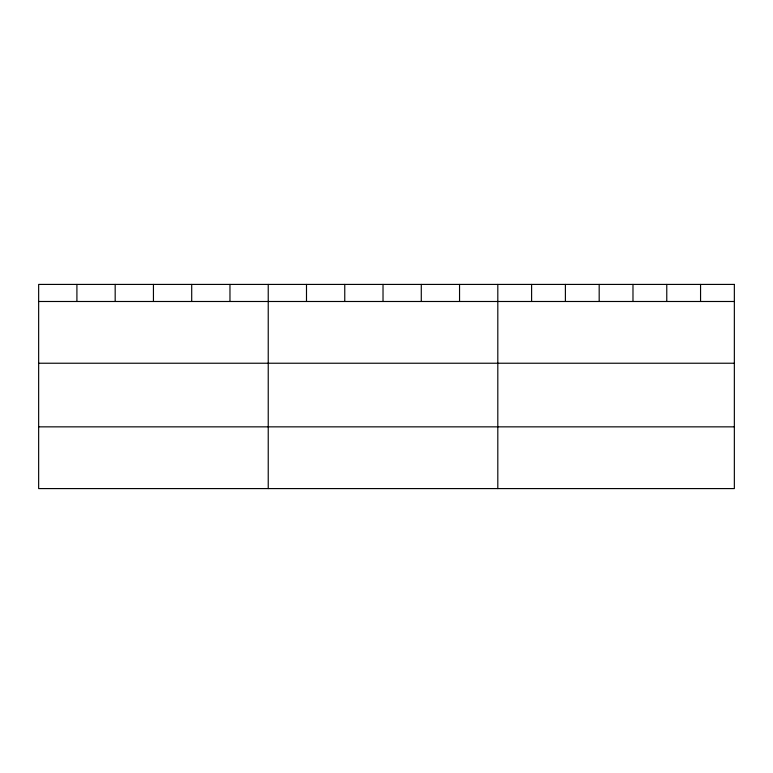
<?xml version="1.0" encoding="UTF-8"?>
<svg xmlns="http://www.w3.org/2000/svg" width="773" height="773" viewBox="0 0 773 773"><rect width="100%" height="100%" fill="white"/><g stroke="black" fill="none" stroke-linecap="round" stroke-linejoin="round"><path stroke-width="1.16" d="M38.65 301.489L734.35 301.489M38.65 363.233L734.35 363.233M38.65 426.851L734.35 426.851M700.56 284.416L700.56 301.489M666.77 284.416L666.77 301.489M632.981 284.416L632.981 301.489M599.181 284.416L599.181 301.489M565.392 284.416L565.392 301.489M531.602 284.416L531.602 301.489M497.812 284.416L497.812 488.584M459.549 284.416L459.549 301.489M421.285 284.416L421.285 301.489M383.022 284.416L383.022 301.489M344.758 284.416L344.758 301.489M306.495 284.416L306.495 301.489M268.231 284.416L268.231 488.584M229.968 284.416L229.968 301.489M191.704 284.416L191.704 301.489M153.441 284.416L153.441 301.489M115.177 284.416L115.177 301.489M76.913 284.416L76.913 301.489M734.35 284.416L38.65 284.416L38.65 488.584L734.35 488.584L734.35 284.416"/></g></svg>
